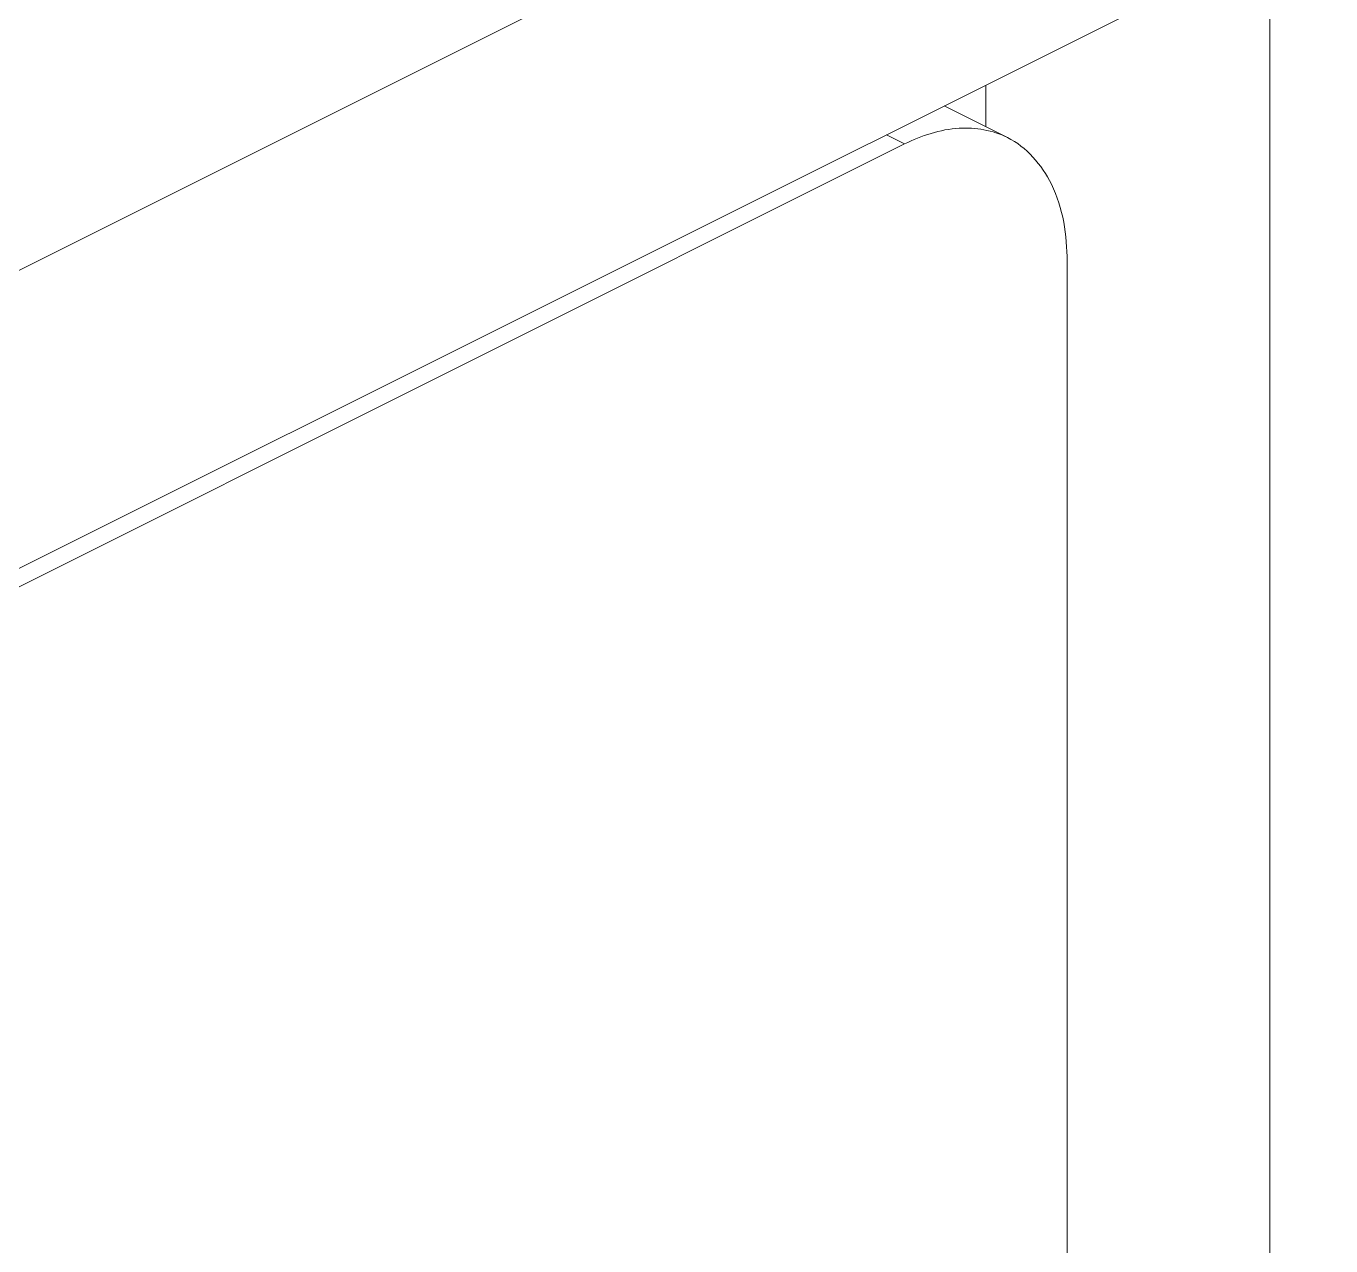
# Model space of a CAD drawing. Header units: millimetres. Extents: x 1177 to 4147, y 93 to 2194.
# Drawn here: x 2709.03 to 2716.98, y 993.61 to 1001.05 of the extents above; entities that cross this region are included whole.
import ezdxf

# ---------------------------------------------------------------- set-up
doc = ezdxf.new("R2010")
doc.units = ezdxf.units.MM
doc.header["$LTSCALE"] = 0.1
doc.layers.get('0').update_dxf_attribs({"lineweight": 13})

# ---------------------------------------------------------------- blocks, each defined once
blk = doc.blocks.new('02')
for p, q in [((4632.12, 1015.714), (4664.143, 1031.726)), ((4632.12, 1013.116), (4650, 1022.056)), ((4650, 530.154), (4650, 1022.056)), ((4647.525, 1020.457), (4647.525, 1020.819)), ((4647.713, 1020.363), (4647.163, 1020.638)), ((4646.818, 1020.307), (4646.659, 1020.386)), ((4646.818, 1020.307), (4632.76, 1013.277)), ((4648.233, 532.575), (4648.233, 1019.282))]:
    blk.add_line(p, q)
for points, knots in [([(4647.713, 1020.363), (4647.585, 1020.427), (4647.266, 1020.48), (4646.966, 1020.38), (4646.818, 1020.307)], [0, 0, 0, 0, 0.463901, 1, 1, 1, 1]), ([(4648.233, 1019.282), (4648.233, 1019.511), (4648.174, 1019.937), (4647.88, 1020.28), (4647.713, 1020.363)], [0, 0, 0, 0, 0.551624, 1, 1, 1, 1])]:
    blk.add_open_spline(points, degree=3, knots=knots)

msp = doc.modelspace()

# ---------------------------------------------------------------- block references
at = {"xscale": 0.7, "yscale": 0.7, "zscale": 0.7}
msp.add_blockref('02', (-538.3909, 286.1124), dxfattribs=at)

doc.saveas('drawing.dxf')
